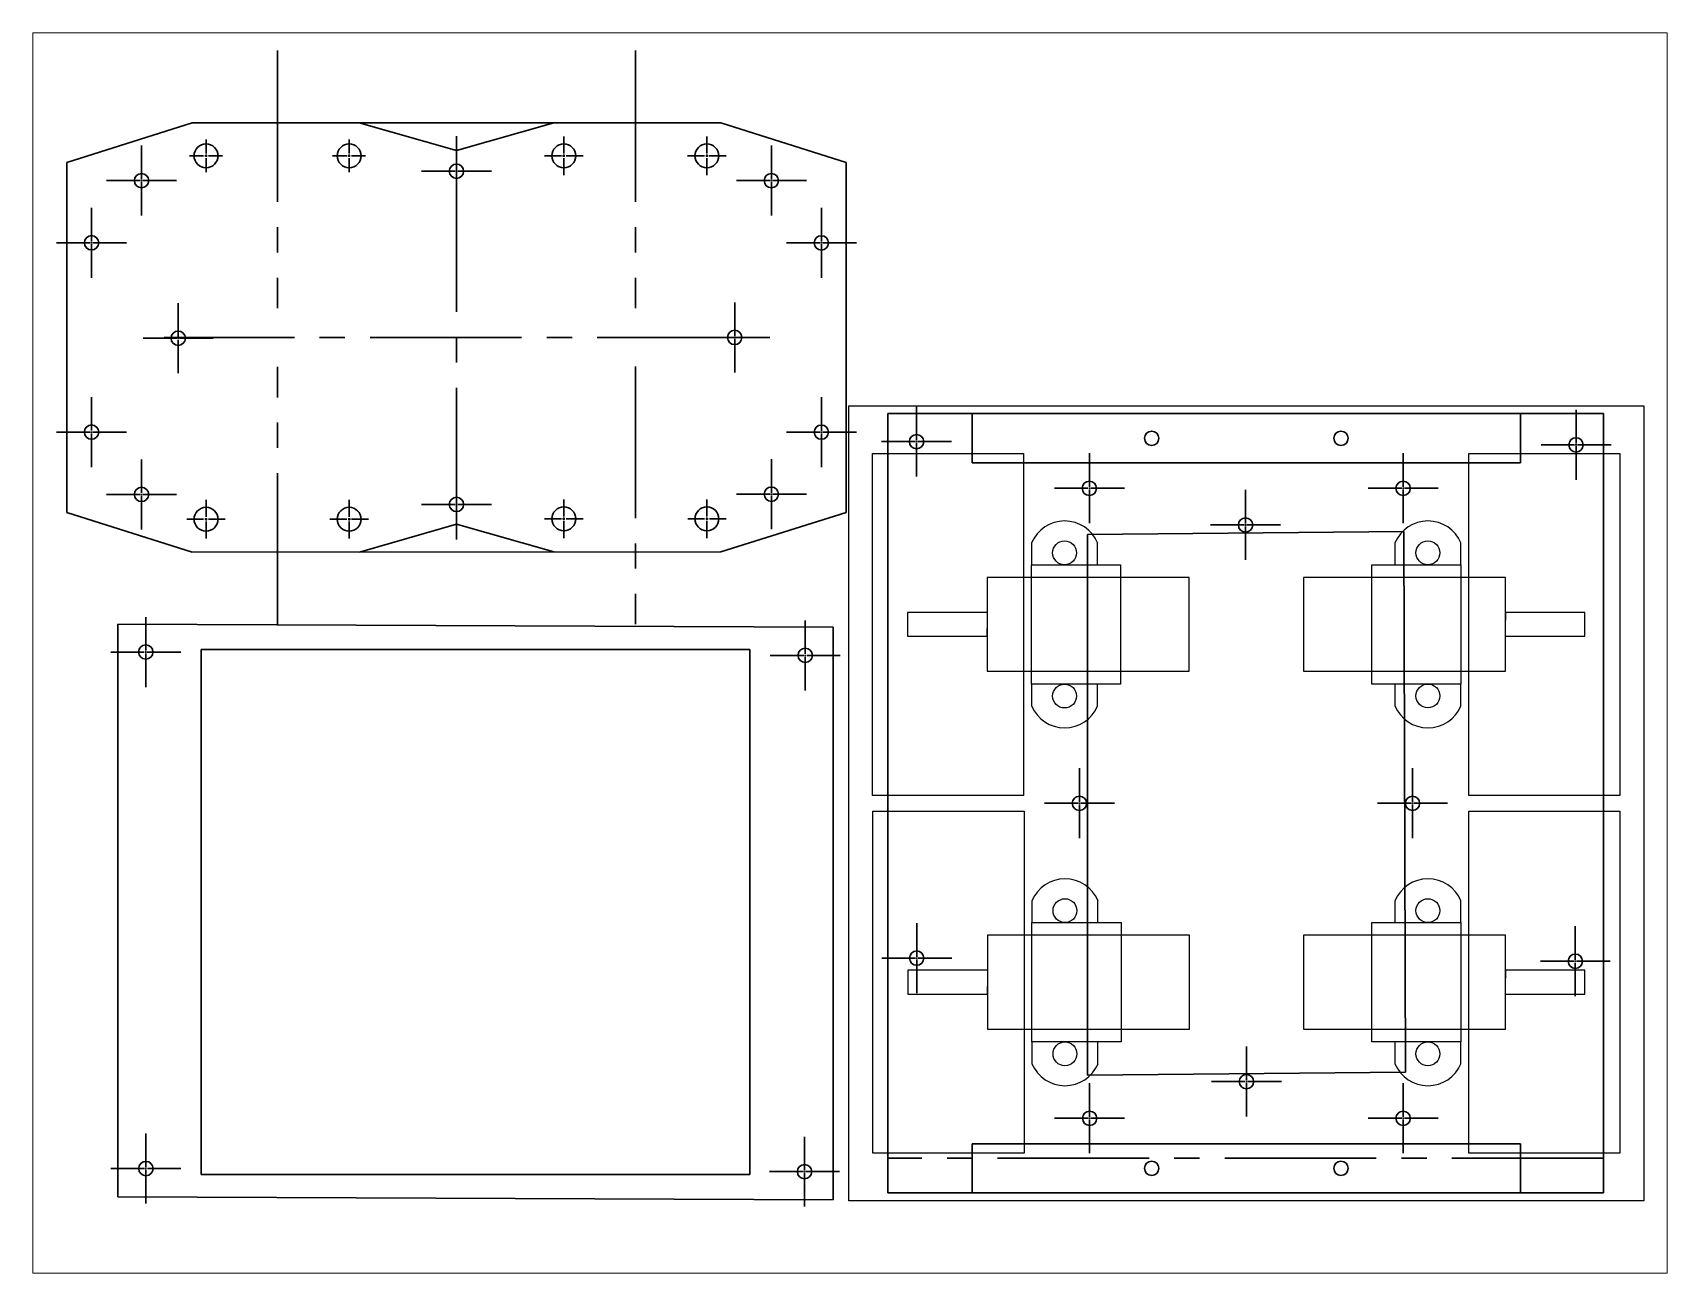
# Paper-space layout 'Layout1' of a CAD drawing. Header units: millimetres. Extents: x 26 to 231, y 20 to 176.
# The model-space entities are those that its viewports show. They can reach past a viewport. Long polylines and large blocks are cut down to what shows.
import ezdxf

# ---------------------------------------------------------------- set-up
doc = ezdxf.new("R2010")
doc.units = ezdxf.units.MM
doc.linetypes.add('CENTER2', pattern=[28.575, 19.05, -3.175, 3.175, -3.175])
doc.layers.get('0').update_dxf_attribs({"plot": 0})
for name, color, linetype in [('base', 10, 'Continuous'), ('ponte_H', 170, 'Continuous'), ('topo', 92, 'Continuous')]:
    doc.layers.add(name, color=color, linetype=linetype)
doc.layers.add('componentes', color=7, linetype='Continuous', plot=False)

# ---------------------------------------------------------------- blocks, each defined once
blk = doc.blocks.new('*U1')
at = {"layer": 'base', "color": 0, "linetype": 'CENTER2', "lineweight": 30, "transparency": 16777216}
for p, q in [((0, 0.3), (0, 2.07)), ((-2.07, 0), (-0.3, 0)), ((0.3, 0), (2.07, 0)), ((0, -2.07), (0, -0.3))]:
    blk.add_line(p, q, dxfattribs=at)
at = {"layer": 'base', "color": 0, "linetype": 'Continuous', "lineweight": 30, "transparency": 16777216}
for p, q in [((-0.15, 0), (0.15, 0)), ((0, -0.15), (0, 0.15))]:
    blk.add_line(p, q, dxfattribs=at)
blk = doc.blocks.new('*U2')
at = {"layer": 'base', "color": 0, "linetype": 'CENTER2', "lineweight": 30, "transparency": 16777216}
for p, q in [((0, 0.3), (0, 2.07)), ((-2.07, 0), (-0.3, 0)), ((0.3, 0), (2.07, 0)), ((0, -2.07), (0, -0.3))]:
    blk.add_line(p, q, dxfattribs=at)
at = {"layer": 'base', "color": 0, "linetype": 'Continuous', "lineweight": 30, "transparency": 16777216}
for p, q in [((-0.15, 0), (0.15, 0)), ((0, -0.15), (0, 0.15))]:
    blk.add_line(p, q, dxfattribs=at)
blk = doc.blocks.new('*U3')
at = {"layer": 'base', "color": 0, "linetype": 'CENTER2', "lineweight": 30, "transparency": 16777216}
for p, q in [((0, 0.3), (0, 2.42)), ((-2.42, 0), (-0.3, 0)), ((0.3, 0), (2.42, 0)), ((0, -2.42), (0, -0.3))]:
    blk.add_line(p, q, dxfattribs=at)
at = {"layer": 'base', "color": 0, "linetype": 'Continuous', "lineweight": 30, "transparency": 16777216}
for p, q in [((-0.15, 0), (0.15, 0)), ((0, -0.15), (0, 0.15))]:
    blk.add_line(p, q, dxfattribs=at)
blk = doc.blocks.new('*U4')
at = {"layer": 'base', "color": 0, "linetype": 'CENTER2', "lineweight": 30, "transparency": 16777216}
for p, q in [((0, 0.3), (0, 2.42)), ((-2.42, 0), (-0.3, 0)), ((0.3, 0), (2.42, 0)), ((0, -2.42), (0, -0.3))]:
    blk.add_line(p, q, dxfattribs=at)
at = {"layer": 'base', "color": 0, "linetype": 'Continuous', "lineweight": 30, "transparency": 16777216}
for p, q in [((-0.15, 0), (0.15, 0)), ((0, -0.15), (0, 0.15))]:
    blk.add_line(p, q, dxfattribs=at)
blk = doc.blocks.new('*U5')
at = {"layer": 'base', "color": 0, "linetype": 'CENTER2', "lineweight": 30, "transparency": 16777216}
for p, q in [((0, 0.3), (0, 2.42)), ((-2.42, 0), (-0.3, 0)), ((0.3, 0), (2.42, 0)), ((0, -2.42), (0, -0.3))]:
    blk.add_line(p, q, dxfattribs=at)
at = {"layer": 'base', "color": 0, "linetype": 'Continuous', "lineweight": 30, "transparency": 16777216}
for p, q in [((-0.15, 0), (0.15, 0)), ((0, -0.15), (0, 0.15))]:
    blk.add_line(p, q, dxfattribs=at)
blk = doc.blocks.new('*U6')
at = {"layer": 'base', "color": 0, "linetype": 'CENTER2', "lineweight": 30, "transparency": 16777216}
for p, q in [((0, 0.3), (0, 2.42)), ((-2.42, 0), (-0.3, 0)), ((0.3, 0), (2.42, 0)), ((0, -2.42), (0, -0.3))]:
    blk.add_line(p, q, dxfattribs=at)
at = {"layer": 'base', "color": 0, "linetype": 'Continuous', "lineweight": 30, "transparency": 16777216}
for p, q in [((-0.15, 0), (0.15, 0)), ((0, -0.15), (0, 0.15))]:
    blk.add_line(p, q, dxfattribs=at)
blk = doc.blocks.new('*U7')
at = {"layer": 'base', "color": 0, "linetype": 'CENTER2', "lineweight": 30, "transparency": 16777216}
for p, q in [((0, 0.3), (0, 2.42)), ((-2.42, 0), (-0.3, 0)), ((0.3, 0), (2.42, 0)), ((0, -2.42), (0, -0.3))]:
    blk.add_line(p, q, dxfattribs=at)
at = {"layer": 'base', "color": 0, "linetype": 'Continuous', "lineweight": 30, "transparency": 16777216}
for p, q in [((-0.15, 0), (0.15, 0)), ((0, -0.15), (0, 0.15))]:
    blk.add_line(p, q, dxfattribs=at)
blk = doc.blocks.new('*U8')
at = {"layer": 'base', "color": 0, "linetype": 'CENTER2', "lineweight": 30, "transparency": 16777216}
for p, q in [((0, 0.3), (0, 2.42)), ((-2.42, 0), (-0.3, 0)), ((0.3, 0), (2.42, 0)), ((0, -2.42), (0, -0.3))]:
    blk.add_line(p, q, dxfattribs=at)
at = {"layer": 'base', "color": 0, "linetype": 'Continuous', "lineweight": 30, "transparency": 16777216}
for p, q in [((-0.15, 0), (0.15, 0)), ((0, -0.15), (0, 0.15))]:
    blk.add_line(p, q, dxfattribs=at)
blk = doc.blocks.new('*U9')
at = {"layer": 'base', "color": 0, "linetype": 'CENTER2', "lineweight": 30, "transparency": 16777216}
blk.add_line((0, 22.26), (0, -22.42), dxfattribs=at)
blk = doc.blocks.new('*U10')
at = {"layer": 'base', "color": 0, "linetype": 'CENTER2', "lineweight": 30, "transparency": 16777216}
blk.add_line((36.76, 0.01), (-36.76, -0.01), dxfattribs=at)
blk = doc.blocks.new('*U11')
at = {"layer": 'base', "color": 0, "linetype": 'CENTER2', "lineweight": 30, "transparency": 16777216}
blk.add_line((0, -16.2), (0, 16.2), dxfattribs=at)
blk = doc.blocks.new('*U12')
at = {"layer": 'base', "color": 0, "linetype": 'CENTER2', "lineweight": 30, "transparency": 16777216}
blk.add_line((0, 16.2), (0, -16.2), dxfattribs=at)
blk = doc.blocks.new('*U13')
at = {"layer": 'base', "color": 0, "linetype": 'CENTER2', "lineweight": 30, "transparency": 16777216}
blk.add_line((0, 16.2), (0, -16.2), dxfattribs=at)
blk = doc.blocks.new('*U14')
at = {"layer": 'base', "color": 0, "linetype": 'CENTER2', "lineweight": 30, "transparency": 16777216}
blk.add_line((0, 16.2), (0, -16.2), dxfattribs=at)
blk = doc.blocks.new('*U18')
at = {"layer": 'base', "color": 0, "linetype": 'CENTER2', "lineweight": 30, "transparency": 16777216}
for p, q in [((0, 0.18), (0, 4.4)), ((-4.4, 0), (-0.18, 0)), ((0.18, 0), (4.4, 0)), ((0, -4.4), (0, -0.18))]:
    blk.add_line(p, q, dxfattribs=at)
at = {"layer": 'base', "color": 0, "linetype": 'Continuous', "lineweight": 30, "transparency": 16777216}
for p, q in [((-0.09, 0), (0.09, 0)), ((0, -0.09), (0, 0.09))]:
    blk.add_line(p, q, dxfattribs=at)
blk = doc.blocks.new('*U19')
at = {"layer": 'base', "color": 0, "linetype": 'CENTER2', "lineweight": 30, "transparency": 16777216}
for p, q in [((0, 0.18), (0, 4.4)), ((-4.4, 0), (-0.18, 0)), ((0.18, 0), (4.4, 0)), ((0, -4.4), (0, -0.18))]:
    blk.add_line(p, q, dxfattribs=at)
at = {"layer": 'base', "color": 0, "linetype": 'Continuous', "lineweight": 30, "transparency": 16777216}
for p, q in [((-0.09, 0), (0.09, 0)), ((0, -0.09), (0, 0.09))]:
    blk.add_line(p, q, dxfattribs=at)
blk = doc.blocks.new('*U20')
at = {"layer": 'base', "color": 0, "linetype": 'CENTER2', "lineweight": 30, "transparency": 16777216}
for p, q in [((0, 0.18), (0, 4.4)), ((-4.4, 0), (-0.18, 0)), ((0.18, 0), (4.4, 0)), ((0, -4.4), (0, -0.18))]:
    blk.add_line(p, q, dxfattribs=at)
at = {"layer": 'base', "color": 0, "linetype": 'Continuous', "lineweight": 30, "transparency": 16777216}
for p, q in [((-0.09, 0), (0.09, 0)), ((0, -0.09), (0, 0.09))]:
    blk.add_line(p, q, dxfattribs=at)
blk = doc.blocks.new('*U21')
at = {"layer": 'base', "color": 0, "linetype": 'CENTER2', "lineweight": 30, "transparency": 16777216}
for p, q in [((0, 0.18), (0, 4.4)), ((-4.4, 0), (-0.18, 0)), ((0.18, 0), (4.4, 0)), ((0, -4.4), (0, -0.18))]:
    blk.add_line(p, q, dxfattribs=at)
at = {"layer": 'base', "color": 0, "linetype": 'Continuous', "lineweight": 30, "transparency": 16777216}
for p, q in [((-0.09, 0), (0.09, 0)), ((0, -0.09), (0, 0.09))]:
    blk.add_line(p, q, dxfattribs=at)
blk = doc.blocks.new('*U22')
at = {"layer": 'base', "color": 0, "linetype": 'CENTER2', "lineweight": 30, "transparency": 16777216}
for p, q in [((0, 0.18), (0, 4.4)), ((-4.4, 0), (-0.18, 0)), ((0.18, 0), (4.4, 0)), ((0, -4.4), (0, -0.18))]:
    blk.add_line(p, q, dxfattribs=at)
at = {"layer": 'base', "color": 0, "linetype": 'Continuous', "lineweight": 30, "transparency": 16777216}
for p, q in [((-0.09, 0), (0.09, 0)), ((0, -0.09), (0, 0.09))]:
    blk.add_line(p, q, dxfattribs=at)
blk = doc.blocks.new('*U23')
at = {"layer": 'base', "color": 0, "linetype": 'CENTER2', "lineweight": 30, "transparency": 16777216}
for p, q in [((0, 0.18), (0, 4.4)), ((-4.4, 0), (-0.18, 0)), ((0.18, 0), (4.4, 0)), ((0, -4.4), (0, -0.18))]:
    blk.add_line(p, q, dxfattribs=at)
at = {"layer": 'base', "color": 0, "linetype": 'Continuous', "lineweight": 30, "transparency": 16777216}
for p, q in [((-0.09, 0), (0.09, 0)), ((0, -0.09), (0, 0.09))]:
    blk.add_line(p, q, dxfattribs=at)
blk = doc.blocks.new('*U24')
at = {"layer": 'base', "color": 0, "linetype": 'CENTER2', "lineweight": 30, "transparency": 16777216}
for p, q in [((0, 0.18), (0, 4.4)), ((-4.4, 0), (-0.18, 0)), ((0.18, 0), (4.4, 0)), ((0, -4.4), (0, -0.18))]:
    blk.add_line(p, q, dxfattribs=at)
at = {"layer": 'base', "color": 0, "linetype": 'Continuous', "lineweight": 30, "transparency": 16777216}
for p, q in [((-0.09, 0), (0.09, 0)), ((0, -0.09), (0, 0.09))]:
    blk.add_line(p, q, dxfattribs=at)
blk = doc.blocks.new('*U25')
at = {"layer": 'base', "color": 0, "linetype": 'CENTER2', "lineweight": 30, "transparency": 16777216}
for p, q in [((0, 0.18), (0, 4.4)), ((-4.4, 0), (-0.18, 0)), ((0.18, 0), (4.4, 0)), ((0, -4.4), (0, -0.18))]:
    blk.add_line(p, q, dxfattribs=at)
at = {"layer": 'base', "color": 0, "linetype": 'Continuous', "lineweight": 30, "transparency": 16777216}
for p, q in [((-0.09, 0), (0.09, 0)), ((0, -0.09), (0, 0.09))]:
    blk.add_line(p, q, dxfattribs=at)
blk = doc.blocks.new('*U26')
at = {"layer": 'base', "color": 0, "linetype": 'CENTER2', "lineweight": 30, "transparency": 16777216}
for p, q in [((0, 0.18), (0, 4.4)), ((-4.4, 0), (-0.18, 0)), ((0.18, 0), (4.4, 0)), ((0, -4.4), (0, -0.18))]:
    blk.add_line(p, q, dxfattribs=at)
at = {"layer": 'base', "color": 0, "linetype": 'Continuous', "lineweight": 30, "transparency": 16777216}
for p, q in [((-0.09, 0), (0.09, 0)), ((0, -0.09), (0, 0.09))]:
    blk.add_line(p, q, dxfattribs=at)
blk = doc.blocks.new('*U27')
at = {"layer": 'base', "color": 0, "linetype": 'CENTER2', "lineweight": 30, "transparency": 16777216}
for p, q in [((0, 0.18), (0, 4.4)), ((-4.4, 0), (-0.18, 0)), ((0.18, 0), (4.4, 0)), ((0, -4.4), (0, -0.18))]:
    blk.add_line(p, q, dxfattribs=at)
at = {"layer": 'base', "color": 0, "linetype": 'Continuous', "lineweight": 30, "transparency": 16777216}
for p, q in [((-0.09, 0), (0.09, 0)), ((0, -0.09), (0, 0.09))]:
    blk.add_line(p, q, dxfattribs=at)
blk = doc.blocks.new('*U28')
at = {"layer": 'base', "color": 0, "linetype": 'CENTER2', "lineweight": 30, "transparency": 16777216}
for p, q in [((0, 0.18), (0, 4.4)), ((-4.4, 0), (-0.18, 0)), ((0.18, 0), (4.4, 0)), ((0, -4.4), (0, -0.18))]:
    blk.add_line(p, q, dxfattribs=at)
at = {"layer": 'base', "color": 0, "linetype": 'Continuous', "lineweight": 30, "transparency": 16777216}
for p, q in [((-0.09, 0), (0.09, 0)), ((0, -0.09), (0, 0.09))]:
    blk.add_line(p, q, dxfattribs=at)
blk = doc.blocks.new('*U29')
at = {"layer": 'base', "color": 0, "linetype": 'CENTER2', "lineweight": 30, "transparency": 16777216}
for p, q in [((0, 0.18), (0, 4.4)), ((-4.4, 0), (-0.18, 0)), ((0.18, 0), (4.4, 0)), ((0, -4.4), (0, -0.18))]:
    blk.add_line(p, q, dxfattribs=at)
at = {"layer": 'base', "color": 0, "linetype": 'Continuous', "lineweight": 30, "transparency": 16777216}
for p, q in [((-0.09, 0), (0.09, 0)), ((0, -0.09), (0, 0.09))]:
    blk.add_line(p, q, dxfattribs=at)
blk = doc.blocks.new('*U30')
at = {"layer": 'ponte_H', "color": 0, "linetype": 'CENTER2', "lineweight": 30, "transparency": 16777216}
for p, q in [((0, 0.18), (0, 4.4)), ((-4.4, 0), (-0.18, 0)), ((0.18, 0), (4.4, 0)), ((0, -4.4), (0, -0.18))]:
    blk.add_line(p, q, dxfattribs=at)
at = {"layer": 'ponte_H', "color": 0, "linetype": 'Continuous', "lineweight": 30, "transparency": 16777216}
for p, q in [((-0.09, 0), (0.09, 0)), ((0, -0.09), (0, 0.09))]:
    blk.add_line(p, q, dxfattribs=at)
blk = doc.blocks.new('*U31')
at = {"layer": 'ponte_H', "color": 0, "linetype": 'CENTER2', "lineweight": 30, "transparency": 16777216}
for p, q in [((0, 0.18), (0, 4.4)), ((-4.4, 0), (-0.18, 0)), ((0.18, 0), (4.4, 0)), ((0, -4.4), (0, -0.18))]:
    blk.add_line(p, q, dxfattribs=at)
at = {"layer": 'ponte_H', "color": 0, "linetype": 'Continuous', "lineweight": 30, "transparency": 16777216}
for p, q in [((-0.09, 0), (0.09, 0)), ((0, -0.09), (0, 0.09))]:
    blk.add_line(p, q, dxfattribs=at)
blk = doc.blocks.new('*U32')
at = {"layer": 'ponte_H', "color": 0, "linetype": 'CENTER2', "lineweight": 30, "transparency": 16777216}
for p, q in [((0, 0.18), (0, 4.4)), ((-4.4, 0), (-0.18, 0)), ((0.18, 0), (4.4, 0)), ((0, -4.4), (0, -0.18))]:
    blk.add_line(p, q, dxfattribs=at)
at = {"layer": 'ponte_H', "color": 0, "linetype": 'Continuous', "lineweight": 30, "transparency": 16777216}
for p, q in [((-0.09, 0), (0.09, 0)), ((0, -0.09), (0, 0.09))]:
    blk.add_line(p, q, dxfattribs=at)
blk = doc.blocks.new('*U33')
at = {"layer": 'ponte_H', "color": 0, "linetype": 'CENTER2', "lineweight": 30, "transparency": 16777216}
for p, q in [((0, 0.18), (0, 4.4)), ((-4.4, 0), (-0.18, 0)), ((0.18, 0), (4.4, 0)), ((0, -4.4), (0, -0.18))]:
    blk.add_line(p, q, dxfattribs=at)
at = {"layer": 'ponte_H', "color": 0, "linetype": 'Continuous', "lineweight": 30, "transparency": 16777216}
for p, q in [((-0.09, 0), (0.09, 0)), ((0, -0.09), (0, 0.09))]:
    blk.add_line(p, q, dxfattribs=at)
blk = doc.blocks.new('*U34')
at = {"layer": 'ponte_H', "color": 0, "linetype": 'CENTER2', "lineweight": 30, "transparency": 16777216}
for p, q in [((0, 0.18), (0, 4.4)), ((-4.4, 0), (-0.18, 0)), ((0.18, 0), (4.4, 0)), ((0, -4.4), (0, -0.18))]:
    blk.add_line(p, q, dxfattribs=at)
at = {"layer": 'ponte_H', "color": 0, "linetype": 'Continuous', "lineweight": 30, "transparency": 16777216}
for p, q in [((-0.09, 0), (0.09, 0)), ((0, -0.09), (0, 0.09))]:
    blk.add_line(p, q, dxfattribs=at)
blk = doc.blocks.new('*U35')
at = {"layer": 'ponte_H', "color": 0, "linetype": 'CENTER2', "lineweight": 30, "transparency": 16777216}
for p, q in [((0, 0.18), (0, 4.4)), ((-4.4, 0), (-0.18, 0)), ((0.18, 0), (4.4, 0)), ((0, -4.4), (0, -0.18))]:
    blk.add_line(p, q, dxfattribs=at)
at = {"layer": 'ponte_H', "color": 0, "linetype": 'Continuous', "lineweight": 30, "transparency": 16777216}
for p, q in [((-0.09, 0), (0.09, 0)), ((0, -0.09), (0, 0.09))]:
    blk.add_line(p, q, dxfattribs=at)
blk = doc.blocks.new('*U36')
at = {"layer": 'ponte_H', "color": 0, "linetype": 'CENTER2', "lineweight": 30, "transparency": 16777216}
for p, q in [((0, 0.18), (0, 4.4)), ((-4.4, 0), (-0.18, 0)), ((0.18, 0), (4.4, 0)), ((0, -4.4), (0, -0.18))]:
    blk.add_line(p, q, dxfattribs=at)
at = {"layer": 'ponte_H', "color": 0, "linetype": 'Continuous', "lineweight": 30, "transparency": 16777216}
for p, q in [((-0.09, 0), (0.09, 0)), ((0, -0.09), (0, 0.09))]:
    blk.add_line(p, q, dxfattribs=at)
blk = doc.blocks.new('*U37')
at = {"layer": 'ponte_H', "color": 0, "linetype": 'CENTER2', "lineweight": 30, "transparency": 16777216}
for p, q in [((0, 0.18), (0, 4.4)), ((-4.4, 0), (-0.18, 0)), ((0.18, 0), (4.4, 0)), ((0, -4.4), (0, -0.18))]:
    blk.add_line(p, q, dxfattribs=at)
at = {"layer": 'ponte_H', "color": 0, "linetype": 'Continuous', "lineweight": 30, "transparency": 16777216}
for p, q in [((-0.09, 0), (0.09, 0)), ((0, -0.09), (0, 0.09))]:
    blk.add_line(p, q, dxfattribs=at)
blk = doc.blocks.new('*U38')
at = {"layer": 'topo', "color": 0, "linetype": 'CENTER2', "lineweight": 30, "transparency": 16777216}
for p, q in [((0, 0.18), (0, 4.4)), ((-4.4, 0), (-0.18, 0)), ((0.18, 0), (4.4, 0)), ((0, -4.4), (0, -0.18))]:
    blk.add_line(p, q, dxfattribs=at)
at = {"layer": 'topo', "color": 0, "linetype": 'Continuous', "lineweight": 30, "transparency": 16777216}
for p, q in [((-0.09, 0), (0.09, 0)), ((0, -0.09), (0, 0.09))]:
    blk.add_line(p, q, dxfattribs=at)
blk = doc.blocks.new('*U39')
at = {"layer": 'topo', "color": 0, "linetype": 'CENTER2', "lineweight": 30, "transparency": 16777216}
for p, q in [((0, 0.18), (0, 4.4)), ((-4.4, 0), (-0.18, 0)), ((0.18, 0), (4.4, 0)), ((0, -4.4), (0, -0.18))]:
    blk.add_line(p, q, dxfattribs=at)
at = {"layer": 'topo', "color": 0, "linetype": 'Continuous', "lineweight": 30, "transparency": 16777216}
for p, q in [((-0.09, 0), (0.09, 0)), ((0, -0.09), (0, 0.09))]:
    blk.add_line(p, q, dxfattribs=at)
blk = doc.blocks.new('*U40')
at = {"layer": 'topo', "color": 0, "linetype": 'CENTER2', "lineweight": 30, "transparency": 16777216}
for p, q in [((0, 0.18), (0, 4.4)), ((-4.4, 0), (-0.18, 0)), ((0.18, 0), (4.4, 0)), ((0, -4.4), (0, -0.18))]:
    blk.add_line(p, q, dxfattribs=at)
at = {"layer": 'topo', "color": 0, "linetype": 'Continuous', "lineweight": 30, "transparency": 16777216}
for p, q in [((-0.09, 0), (0.09, 0)), ((0, -0.09), (0, 0.09))]:
    blk.add_line(p, q, dxfattribs=at)
blk = doc.blocks.new('*U41')
at = {"layer": 'topo', "color": 0, "linetype": 'CENTER2', "lineweight": 30, "transparency": 16777216}
for p, q in [((0, 0.18), (0, 4.4)), ((-4.4, 0), (-0.18, 0)), ((0.18, 0), (4.4, 0)), ((0, -4.4), (0, -0.18))]:
    blk.add_line(p, q, dxfattribs=at)
at = {"layer": 'topo', "color": 0, "linetype": 'Continuous', "lineweight": 30, "transparency": 16777216}
for p, q in [((-0.09, 0), (0.09, 0)), ((0, -0.09), (0, 0.09))]:
    blk.add_line(p, q, dxfattribs=at)
blk = doc.blocks.new('*U42')
at = {"layer": 'ponte_H', "color": 0, "linetype": 'CENTER2', "lineweight": 30, "transparency": 16777216}
for p, q in [((0, 0.18), (0, 4.4)), ((-4.4, 0), (-0.18, 0)), ((0.18, 0), (4.4, 0)), ((0, -4.4), (0, -0.18))]:
    blk.add_line(p, q, dxfattribs=at)
at = {"layer": 'ponte_H', "color": 0, "linetype": 'Continuous', "lineweight": 30, "transparency": 16777216}
for p, q in [((-0.09, 0), (0.09, 0)), ((0, -0.09), (0, 0.09))]:
    blk.add_line(p, q, dxfattribs=at)
blk = doc.blocks.new('*U43')
at = {"layer": 'ponte_H', "color": 0, "linetype": 'CENTER2', "lineweight": 30, "transparency": 16777216}
for p, q in [((0, 0.18), (0, 4.4)), ((-4.4, 0), (-0.18, 0)), ((0.18, 0), (4.4, 0)), ((0, -4.4), (0, -0.18))]:
    blk.add_line(p, q, dxfattribs=at)
at = {"layer": 'ponte_H', "color": 0, "linetype": 'Continuous', "lineweight": 30, "transparency": 16777216}
for p, q in [((-0.09, 0), (0.09, 0)), ((0, -0.09), (0, 0.09))]:
    blk.add_line(p, q, dxfattribs=at)
blk = doc.blocks.new('*U44')
at = {"layer": 'ponte_H', "color": 0, "linetype": 'CENTER2', "lineweight": 30, "transparency": 16777216}
for p, q in [((0, 0.18), (0, 4.4)), ((-4.4, 0), (-0.18, 0)), ((0.18, 0), (4.4, 0)), ((0, -4.4), (0, -0.18))]:
    blk.add_line(p, q, dxfattribs=at)
at = {"layer": 'ponte_H', "color": 0, "linetype": 'Continuous', "lineweight": 30, "transparency": 16777216}
for p, q in [((-0.09, 0), (0.09, 0)), ((0, -0.09), (0, 0.09))]:
    blk.add_line(p, q, dxfattribs=at)
blk = doc.blocks.new('*U45')
at = {"layer": 'ponte_H', "color": 0, "linetype": 'CENTER2', "lineweight": 30, "transparency": 16777216}
for p, q in [((0, 0.18), (0, 4.4)), ((-4.4, 0), (-0.18, 0)), ((0.18, 0), (4.4, 0)), ((0, -4.4), (0, -0.18))]:
    blk.add_line(p, q, dxfattribs=at)
at = {"layer": 'ponte_H', "color": 0, "linetype": 'Continuous', "lineweight": 30, "transparency": 16777216}
for p, q in [((-0.09, 0), (0.09, 0)), ((0, -0.09), (0, 0.09))]:
    blk.add_line(p, q, dxfattribs=at)

msp = doc.modelspace()

# ---------------------------------------------------------------- linework, layer by layer
for p, q in [((150.05, 153.01), (250.05, 153.01)), ((150.05, 53.01), (150.05, 153.01)), ((250.05, 153.01), (250.05, 53.01)), ((250.05, 53.01), (150.05, 53.01))]:
    msp.add_line(p, q)
at = {"layer": 'base', "color": 240, "lineweight": 30, "true_color": 0xed1f24}
for p, q in [((51.71, 183.58), (67.46, 188.58)), ((133.96, 188.58), (67.46, 188.58)), ((149.71, 183.58), (133.96, 188.58)), ((51.71, 183.58), (51.71, 139.58)), ((149.71, 139.58), (149.71, 183.58)), ((51.71, 139.58), (67.46, 134.58)), ((149.71, 139.58), (133.96, 134.63)), ((67.44, 134.59), (133.96, 134.63)), ((67.46, 134.59), (67.46, 134.58))]:
    msp.add_line(p, q, dxfattribs=at)
at = {"layer": 'base', "lineweight": 30}
for p, q in [((88.46, 188.58), (100.71, 185.08)), ((100.71, 185.08), (112.96, 188.58)), ((100.71, 138.11), (88.51, 134.6)), ((112.96, 134.63), (100.71, 138.11))]:
    msp.add_line(p, q, dxfattribs=at)
at = {"layer": 'base', "color": 240, "lineweight": 30, "true_color": 0xed1f24}
for centre in [(69.21, 184.43), (87.21, 184.43), (114.21, 184.43), (132.21, 184.43), (69.21, 138.73), (87.22, 138.73), (114.21, 138.78), (132.22, 138.78)]:
    msp.add_circle(centre, 1.5, dxfattribs=at)
at = {"layer": 'base', "lineweight": 30}
for centre in [(100.71, 182.49), (61.1, 181.31), (140.32, 181.31), (54.81, 173.49), (146.61, 173.48), (135.71, 161.59), (65.71, 161.49), (54.81, 149.69), (146.61, 149.68), (61.1, 141.85), (140.32, 141.88), (100.71, 140.59)]:
    msp.add_circle(centre, 0.9, dxfattribs=at)
at = {"layer": 'componentes', "lineweight": 30}
for p, q in [((234.56, 152.01), (165.56, 152.01)), ((165.56, 152.01), (165.56, 145.81)), ((234.56, 145.81), (234.56, 152.01)), ((165.56, 145.81), (234.56, 145.81)), ((219.85, 137.2), (180.07, 136.81)), ((180.07, 136.81), (180.07, 68.81)), ((220.06, 69.2), (219.85, 137.2)), ((180.07, 68.81), (220.06, 69.2)), ((234.56, 60.21), (165.56, 60.21)), ((165.56, 60.21), (165.56, 54.01)), ((234.56, 54.01), (234.56, 60.21)), ((165.56, 54.01), (234.56, 54.01))]:
    msp.add_line(p, q, dxfattribs=at)
at = {"layer": 'componentes'}
for p, q in [((153.05, 147.01), (172.05, 147.01)), ((153.05, 104.01), (153.05, 147.01)), ((172.05, 147.01), (172.05, 104.01)), ((228.05, 104.01), (228.05, 147.01)), ((228.05, 147.01), (247.05, 147.01)), ((247.05, 147.01), (247.05, 104.01)), ((173.05, 135.76), (173.05, 133.01)), ((181.35, 133.01), (181.35, 135.76)), ((218.75, 135.76), (218.75, 133.01)), ((227.05, 133.01), (227.05, 135.76)), ((173.05, 118.01), (173.05, 133.01)), ((173.05, 133.01), (184.25, 133.01)), ((184.25, 133.01), (184.25, 118.01)), ((215.85, 118.01), (215.85, 133.01)), ((215.85, 133.01), (227.05, 133.01)), ((227.05, 133.01), (227.05, 118.01)), ((192.85, 131.41), (167.45, 131.41)), ((167.45, 131.41), (167.45, 119.61)), ((173.05, 119.61), (173.05, 131.41)), ((192.85, 119.61), (192.85, 131.41)), ((232.65, 131.41), (207.25, 131.41)), ((207.25, 131.41), (207.25, 119.61)), ((227.05, 131.41), (227.05, 119.61)), ((232.65, 119.61), (232.65, 131.41)), ((167.45, 127.98), (167.45, 127.98)), ((167.45, 127.01), (157.45, 127.01)), ((157.45, 127.01), (157.45, 124.01)), ((232.65, 127.01), (232.65, 126.04)), ((242.65, 127.01), (232.65, 127.01)), ((242.65, 124.01), (242.65, 127.01)), ((157.45, 124.01), (167.45, 124.01)), ((167.45, 124.01), (167.45, 124.98)), ((232.65, 124.01), (242.65, 124.01)), ((232.65, 123.04), (232.65, 123.04)), ((167.45, 119.61), (192.85, 119.61)), ((207.25, 119.61), (232.65, 119.61)), ((184.25, 118.01), (173.05, 118.01)), ((173.05, 118.01), (173.05, 115.26)), ((181.35, 115.26), (181.35, 118.01)), ((227.05, 118.01), (215.85, 118.01)), ((218.75, 118.01), (218.75, 115.26)), ((227.05, 115.26), (227.05, 118.01)), ((172.05, 104.01), (153.05, 104.01)), ((247.05, 104.01), (228.05, 104.01)), ((153.1, 102.01), (172.1, 102.01)), ((153.1, 59.01), (153.1, 102.01)), ((172.1, 102.01), (172.1, 59.01)), ((228.05, 59.01), (228.05, 102.01)), ((228.05, 102.01), (247.05, 102.01)), ((247.05, 102.01), (247.05, 59.01)), ((173.1, 90.76), (173.1, 88.01)), ((181.4, 88.01), (181.4, 90.76)), ((218.75, 90.76), (218.75, 88.01)), ((227.05, 88.01), (227.05, 90.76)), ((192.9, 86.41), (167.5, 86.41)), ((167.5, 86.41), (167.5, 74.61)), ((173.1, 73.01), (173.1, 88.01)), ((173.1, 88.01), (184.3, 88.01)), ((173.1, 74.61), (173.1, 86.41)), ((184.3, 88.01), (184.3, 73.01)), ((192.9, 74.61), (192.9, 86.41)), ((232.65, 86.41), (207.25, 86.41)), ((207.25, 86.41), (207.25, 74.61)), ((215.85, 73.01), (215.85, 88.01)), ((215.85, 88.01), (227.05, 88.01)), ((227.05, 88.01), (227.05, 73.01)), ((227.05, 86.41), (227.05, 74.61)), ((232.65, 74.61), (232.65, 86.41)), ((167.5, 82.98), (167.5, 82.98)), ((167.5, 82.01), (157.5, 82.01)), ((157.5, 82.01), (157.5, 79.01)), ((232.65, 82.01), (232.65, 81.04)), ((242.65, 82.01), (232.65, 82.01)), ((242.65, 79.01), (242.65, 82.01)), ((157.5, 79.01), (167.5, 79.01)), ((167.5, 79.01), (167.5, 79.98)), ((232.65, 79.01), (242.65, 79.01)), ((232.65, 78.04), (232.65, 78.04)), ((167.5, 74.61), (192.9, 74.61)), ((207.25, 74.61), (232.65, 74.61)), ((184.3, 73.01), (173.1, 73.01)), ((173.1, 73.01), (173.1, 70.26)), ((181.4, 70.26), (181.4, 73.01)), ((227.05, 73.01), (215.85, 73.01)), ((218.75, 73.01), (218.75, 70.26)), ((227.05, 70.26), (227.05, 73.01)), ((172.1, 59.01), (153.1, 59.01)), ((247.05, 59.01), (228.05, 59.01))]:
    msp.add_line(p, q, dxfattribs=at)
at = {"layer": 'componentes', "lineweight": 30}
for centre in [(188.16, 148.91), (211.96, 148.91), (188.16, 57.11), (211.96, 57.11)]:
    msp.add_circle(centre, 0.9, dxfattribs=at)
at = {"layer": 'componentes'}
for centre in [(177.2, 134.51), (222.9, 134.51), (177.2, 116.5), (222.9, 116.51), (177.25, 89.51), (222.9, 89.51), (177.25, 71.5), (222.9, 71.51)]:
    msp.add_circle(centre, 1.5, dxfattribs=at)
for centre, start, end in [((177.2, 134), 22.9391, 157.0609), ((222.9, 134), 22.9391, 157.0609), ((177.2, 117.01), 202.9391, 337.0609), ((222.9, 117.01), 202.9391, 337.0609), ((177.25, 89), 22.9391, 157.0609), ((222.9, 89), 22.9391, 157.0609), ((177.25, 72.01), 202.9391, 337.0609), ((222.9, 72.01), 202.9391, 337.0609)]:
    msp.add_arc(centre, 4.51, start, end, dxfattribs=at)
at = {"layer": 'ponte_H', "lineweight": 30}
for p, q in [((154.97, 152.01), (244.97, 152.01)), ((154.97, 54.01), (154.97, 152.01)), ((244.97, 152.01), (244.97, 54.01)), ((244.97, 54.01), (154.97, 54.01))]:
    msp.add_line(p, q, dxfattribs=at)
at = {"layer": 'ponte_H', "linetype": 'CENTER2', "lineweight": 30}
msp.add_line((244.97, 58.4), (154.97, 58.4), dxfattribs=at)
at = {"layer": 'ponte_H', "lineweight": 30}
for centre in [(158.58, 148.49), (241.53, 148.08), (180.32, 142.62), (219.78, 142.62), (199.96, 138.01), (179.07, 103.01), (220.96, 103.01), (158.6, 83.54), (241.44, 83.15), (200.07, 68.01), (180.35, 63.4), (219.78, 63.4)]:
    msp.add_circle(centre, 0.9, dxfattribs=at)
at = {"layer": 'topo', "lineweight": 30}
for p, q in [((58.12, 125.54), (58.12, 53.54)), ((148.11, 125.15), (58.12, 125.54)), ((148.11, 53.15), (148.11, 125.15)), ((68.62, 122.34), (68.62, 56.34)), ((137.62, 122.34), (68.62, 122.34)), ((137.62, 56.34), (137.62, 122.34)), ((68.62, 56.34), (137.62, 56.34)), ((58.12, 53.54), (148.11, 53.15))]:
    msp.add_line(p, q, dxfattribs=at)
for centre in [(61.63, 122.03), (144.58, 121.61), (61.65, 57.08), (144.49, 56.69)]:
    msp.add_circle(centre, 0.9, dxfattribs=at)

# ---------------------------------------------------------------- block references
at = {"layer": 'base', "color": 240, "linetype": 'CENTER2', "lineweight": 30, "true_color": 0xed1f24}
for name, p in [('*U12', (78.21, 181.48)), ('*U14', (123.21, 181.48)), ('*U9', (100.71, 161.58)), ('*U10', (100.71, 161.59)), ('*U11', (78.21, 141.68)), ('*U13', (123.21, 141.72))]:
    msp.add_blockref(name, p, dxfattribs=at)
at = {"layer": 'base', "linetype": 'CENTER2', "lineweight": 30, "rotation": 90.00000000000001}
for name, p in [('*U22', (61.1, 181.31)), ('*U24', (100.71, 182.49)), ('*U27', (140.32, 181.31)), ('*U19', (54.81, 173.49)), ('*U28', (146.61, 173.48)), ('*U21', (65.71, 161.49)), ('*U26', (135.71, 161.59)), ('*U18', (54.81, 149.69)), ('*U29', (146.61, 149.68)), ('*U20', (61.1, 141.85)), ('*U25', (140.32, 141.88)), ('*U23', (100.71, 140.59))]:
    msp.add_blockref(name, p, dxfattribs=at)
at = {"layer": 'base', "color": 240, "linetype": 'CENTER2', "lineweight": 30, "true_color": 0xed1f24, "rotation": 90.00000000000001}
for name, p in [('*U1', (69.21, 184.43)), ('*U2', (87.21, 184.43)), ('*U6', (114.21, 184.43)), ('*U8', (132.21, 184.43)), ('*U4', (69.21, 138.73)), ('*U3', (87.22, 138.73)), ('*U5', (114.21, 138.78)), ('*U7', (132.22, 138.78))]:
    msp.add_blockref(name, p, dxfattribs=at)
at = {"layer": 'ponte_H', "linetype": 'CENTER2', "lineweight": 30}
for name, p in [('*U45', (158.58, 148.49)), ('*U44', (241.53, 148.08)), ('*U30', (180.32, 142.62)), ('*U31', (219.78, 142.62)), ('*U32', (199.96, 138.01)), ('*U33', (179.07, 103.01)), ('*U34', (220.96, 103.01)), ('*U42', (158.6, 83.54)), ('*U43', (241.44, 83.15)), ('*U36', (200.07, 68.01)), ('*U35', (180.35, 63.4)), ('*U37', (219.78, 63.4))]:
    msp.add_blockref(name, p, dxfattribs=at)
at = {"layer": 'topo', "linetype": 'CENTER2', "lineweight": 30}
for name, p in [('*U38', (61.63, 122.03)), ('*U39', (144.58, 121.61)), ('*U41', (61.65, 57.08)), ('*U40', (144.49, 56.69))]:
    msp.add_blockref(name, p, dxfattribs=at)

psp = doc.layouts.get("Layout1")

# ---------------------------------------------------------------- viewports
at = {"layer": 'base', "color": 240, "lineweight": 30, "true_color": 0xed1f24}
psp.add_viewport(center=(128.5, 97.5), size=(205.6, 156), view_center_point=(150.21, 121.91), view_height=156, dxfattribs=at)

doc.saveas('drawing.dxf')
